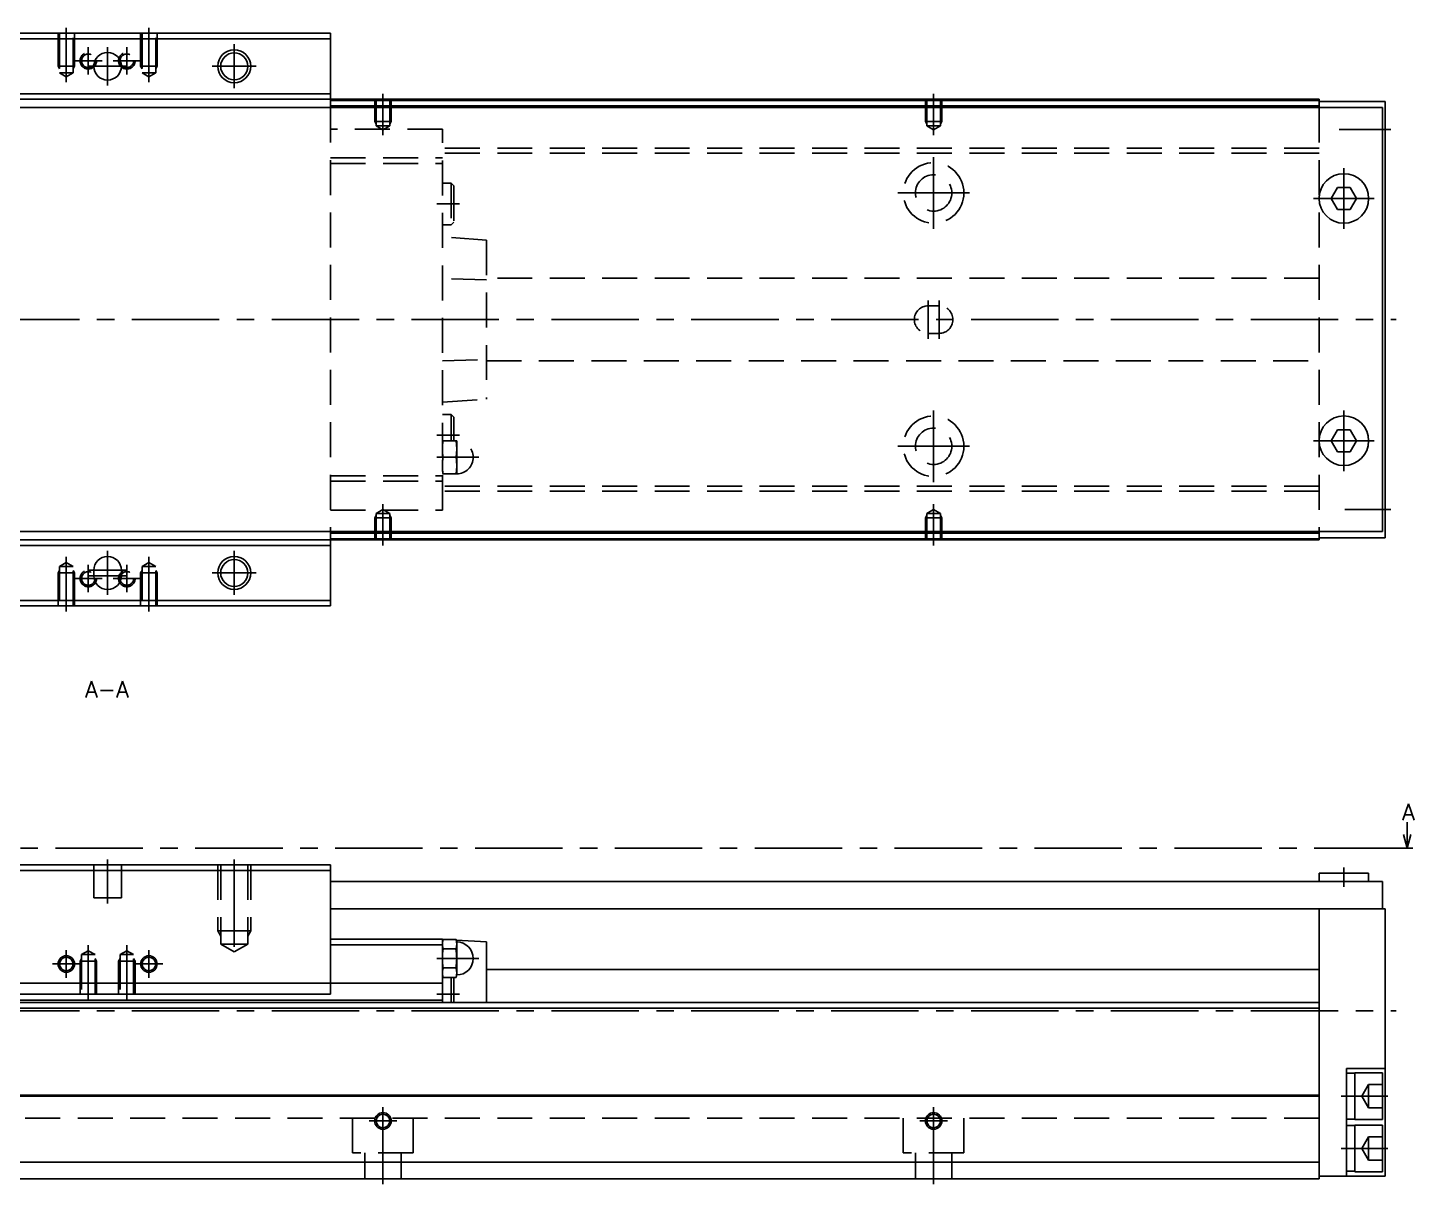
# Model space of a CAD drawing. Extents: x -2 to 836, y -8 to 354.
# Drawn here: x 584.2 to 836, y 9 to 219 of the extents above; entities that cross this region are included whole.
import ezdxf

# ---------------------------------------------------------------- set-up
doc = ezdxf.new("R2010")
doc.units = 0
doc.header["$LTSCALE"] = 0.5
doc.linetypes.add('CENTER', pattern=[50.8, 31.75, -6.35, 6.35, -6.35])
doc.linetypes.add('DASHED', pattern=[19.05, 12.7, -6.35])
for name, color, linetype in [('MSM_CENTER', 1, 'CENTER'), ('MSM_CONTINUOUS', 7, 'CONTINUOUS'), ('MSM_DASHED', 4, 'DASHED'), ('MSM_NARROW', 5, 'CONTINUOUS'), ('MSM_PART_NUMBER', 7, 'CONTINUOUS')]:
    doc.layers.add(name, color=color, linetype=linetype)
doc.styles.get("Standard").update_dxf_attribs({"font": 'txt.shx', "height": 3, "bigfont": 'bigfont.shx'})

msp = doc.modelspace()

# ---------------------------------------------------------------- linework, layer by layer
at = {"layer": 'MSM_CENTER'}
for p, q in [((591.17, 219), (591.17, 209.09)), ((606.17, 219), (606.17, 209.09)), ((595.17, 215.5), (595.17, 210.5)), ((598.67, 215.5), (598.67, 208.5)), ((602.17, 215.5), (602.17, 210.5)), ((621.67, 216), (621.67, 208)), ((592.67, 213), (597.67, 213)), ((595.17, 212), (602.17, 212)), ((599.67, 213), (604.67, 213)), ((617.67, 212), (625.67, 212)), ((648.67, 199.49), (648.67, 207)), ((748.67, 199.49), (748.67, 207)), ((822.34, 200.5), (831.67, 200.5)), ((748.67, 182.5), (748.67, 195.5)), ((823.17, 182.5), (823.17, 193.5)), ((742.17, 189), (755.17, 189)), ((658.47, 187), (662.57, 187)), ((817.67, 188), (828.67, 188)), ((747.67, 162.5), (747.67, 169.5)), ((749.67, 162.5), (749.67, 169.5)), ((323.67, 166), (832.67, 166)), ((748.67, 136.5), (748.67, 149.5)), ((823.17, 138.5), (823.17, 149.5)), ((658.47, 145), (662.57, 145)), ((817.67, 144), (828.67, 144)), ((742.17, 143), (755.17, 143)), ((658.47, 141), (666.07, 141)), ((648.67, 125), (648.67, 132.51)), ((748.67, 125), (748.67, 132.51)), ((823.34, 131.5), (831.67, 131.5)), ((598.67, 124), (598.67, 116)), ((621.67, 124), (621.67, 116)), ((591.17, 122.91), (591.17, 113)), ((595.17, 121.5), (595.17, 116.5)), ((602.17, 121.5), (602.17, 116.5)), ((606.17, 122.91), (606.17, 113)), ((592.67, 119), (597.67, 119)), ((595.17, 120.5), (602.17, 120.5)), ((595.17, 119.5), (602.17, 119.5)), ((599.67, 119), (604.67, 119)), ((617.67, 120), (625.67, 120)), ((833.67, 70), (320.67, 70)), ((598.67, 68), (598.67, 60)), ((621.67, 68), (621.67, 50.18)), ((823.17, 66.5), (823.17, 63)), ((591.17, 46.5), (591.17, 51.5)), ((595.17, 52.41), (595.17, 42.5)), ((602.17, 52.41), (602.17, 42.5)), ((606.17, 46.5), (606.17, 51.5)), ((588.67, 49), (593.67, 49)), ((603.67, 49), (608.67, 49)), ((666.07, 50), (658.47, 50)), ((662.57, 43.5), (658.47, 43.5)), ((323.67, 40.5), (832.67, 40.5)), ((648.67, 23), (648.67, 9)), ((748.67, 23), (748.67, 9)), ((822.67, 25), (831.17, 25)), ((646.17, 20.5), (651.17, 20.5)), ((746.17, 20.5), (751.17, 20.5)), ((822.67, 15.5), (831.17, 15.5))]:
    msp.add_line(p, q, dxfattribs=at)
at = {"layer": 'MSM_CONTINUOUS'}
for p, q in [((558.17, 218), (639.17, 218)), ((558.17, 217), (639.17, 217)), ((639.17, 204.5), (639.17, 218)), ((558.17, 207), (639.17, 207)), ((830.17, 204.5), (365.17, 204.5)), ((818.67, 206), (378.67, 206)), ((558.17, 206), (639.17, 206)), ((818.67, 205.8), (639.17, 205.8)), ((818.67, 204.8), (639.17, 204.8)), ((818.67, 206), (818.67, 204.5)), ((830.67, 205.6), (818.67, 205.6)), ((830.17, 204.5), (830.17, 127.5)), ((830.67, 205.6), (830.67, 126.4)), ((822.01, 190), (820.86, 188)), ((824.32, 190), (822.01, 190)), ((825.48, 188), (824.32, 190)), ((820.86, 188), (822.01, 186)), ((824.32, 186), (825.48, 188)), ((822.01, 186), (824.32, 186)), ((822.01, 146), (820.86, 144)), ((820.86, 144), (822.01, 142)), ((824.32, 146), (822.01, 146)), ((825.48, 144), (824.32, 146)), ((824.32, 142), (825.48, 144)), ((822.01, 142), (824.32, 142)), ((830.17, 127.5), (365.17, 127.5)), ((818.67, 126), (378.67, 126)), ((558.17, 126), (639.17, 126)), ((639.17, 114), (639.17, 127.5)), ((818.67, 127.2), (639.17, 127.2)), ((818.67, 126.2), (639.17, 126.2)), ((818.67, 127.5), (818.67, 126)), ((830.67, 126.4), (818.67, 126.4)), ((558.17, 125), (639.17, 125)), ((596.17, 120.5), (596.17, 119.5)), ((601.17, 119.5), (601.17, 120.5)), ((558.17, 115), (639.17, 115)), ((558.17, 114), (639.17, 114)), ((834.67, 70), (834.67, 74.73)), ((834.67, 70), (834, 72.5)), ((835.34, 72.5), (834.67, 70)), ((833.67, 70), (835.67, 70)), ((558.17, 67), (639.17, 67)), ((558.17, 66), (639.17, 66)), ((639.17, 43.5), (639.17, 67)), ((818.67, 65.5), (827.67, 65.5)), ((818.67, 65.5), (818.67, 64)), ((827.67, 64), (827.67, 65.5)), ((830.17, 64), (639.17, 64)), ((830.17, 64), (830.17, 59)), ((830.67, 59), (639.17, 59)), ((818.67, 59), (818.67, 10)), ((830.67, 59), (830.67, 10.5)), ((639.17, 53.5), (659.47, 53.5)), ((659.47, 53.5), (660.04, 53.46)), ((659.47, 53.5), (659.47, 42)), ((659.59, 53.46), (659.47, 53)), ((659.59, 53.46), (661.94, 53.46)), ((662.07, 53), (661.94, 53.46)), ((661.97, 53.34), (667.47, 53)), ((662.07, 47), (662.07, 53)), ((667.47, 53), (667.47, 42)), ((639.17, 52.5), (659.47, 52.5)), ((659.47, 52.41), (659.47, 52.6)), ((659.59, 51.73), (661.94, 51.73)), ((659.59, 48.27), (661.94, 48.27)), ((818.67, 48), (667.47, 48)), ((537.87, 45.5), (659.47, 45.5)), ((659.47, 47), (659.59, 46.54)), ((659.59, 46.54), (661.94, 46.54)), ((661.07, 46.54), (661.07, 42)), ((661.57, 46.54), (661.57, 42)), ((661.94, 46.54), (662.07, 47)), ((558.17, 43.5), (639.17, 43.5)), ((818.67, 42), (378.67, 42)), ((818.67, 41), (378.67, 41)), ((537.87, 42.4), (659.47, 42.4)), ((823.67, 30), (823.67, 10.5)), ((830.67, 30), (823.67, 30)), ((825.17, 29.15), (823.67, 29.15)), ((830.17, 29.25), (825.17, 29.25)), ((825.17, 29.25), (825.17, 20.75)), ((830.17, 29.25), (830.17, 20.75)), ((818.67, 25.2), (378.67, 25.2)), ((818.67, 25), (378.67, 25)), ((823.67, 20.85), (825.17, 20.85)), ((825.17, 20.75), (830.17, 20.75)), ((825.17, 19.65), (823.67, 19.65)), ((825.17, 19.75), (825.17, 11.25)), ((830.17, 19.75), (825.17, 19.75)), ((830.17, 19.75), (830.17, 11.25)), ((818.67, 13), (378.67, 13)), ((818.67, 10.5), (830.67, 10.5)), ((823.67, 11.35), (825.17, 11.35)), ((825.17, 11.25), (830.17, 11.25)), ((818.67, 10), (378.67, 10))]:
    msp.add_line(p, q, dxfattribs=at)
for centre, radius in [((598.67, 212), 2.5), ((621.67, 212), 2.46), ((823.17, 188), 4.5), ((823.17, 144), 4.5), ((621.67, 120), 2.46), ((591.17, 49), 1.23), ((606.17, 49), 1.23), ((648.67, 20.5), 1.23), ((748.67, 20.5), 1.23)]:
    msp.add_circle(centre, radius, dxfattribs=at)
for centre, radius, start, end in [((598.67, 120.5), 2.5, 0, 180), ((598.67, 119.5), 2.5, 180, 0), ((662.51, 52.6), 3.04, 163.452, 196.548), ((658.99, 52.6), 3.08, 343.6571, 16.3429), ((662.07, 50), 3, 270, 90), ((671.59, 50), 12.12, 171.7868, 188.2132), ((649.94, 50), 12.12, 351.7868, 8.2132), ((662.54, 47.4), 3.08, 163.6571, 196.3429), ((658.99, 47.4), 3.08, 343.6571, 16.3429)]:
    msp.add_arc(centre, radius, start, end, dxfattribs=at)
at = {"layer": 'MSM_DASHED'}
for p, q in [((589.67, 218), (589.67, 212)), ((589.94, 218), (589.94, 210.8)), ((592.4, 210.8), (592.4, 218)), ((592.67, 218), (592.67, 212)), ((604.67, 218), (604.67, 212)), ((604.94, 218), (604.94, 210.8)), ((607.4, 210.8), (607.4, 218)), ((607.67, 218), (607.67, 212)), ((592.67, 212), (589.67, 212)), ((589.94, 211.53), (589.67, 212)), ((592.4, 211.53), (592.67, 212)), ((607.67, 212), (604.67, 212)), ((604.94, 211.53), (604.67, 212)), ((607.4, 211.53), (607.67, 212)), ((589.94, 210.8), (592.4, 210.8)), ((589.94, 210.8), (591.17, 210.09)), ((591.17, 210.09), (592.4, 210.8)), ((604.94, 210.8), (607.4, 210.8)), ((604.94, 210.8), (606.17, 210.09)), ((606.17, 210.09), (607.4, 210.8)), ((639.17, 204.5), (639.17, 127.5)), ((647.17, 206), (647.17, 202)), ((647.44, 206), (647.44, 201.2)), ((649.9, 201.2), (649.9, 206)), ((650.17, 206), (650.17, 202)), ((747.17, 206), (747.17, 202)), ((747.44, 206), (747.44, 201.2)), ((749.9, 201.2), (749.9, 206)), ((750.17, 206), (750.17, 202)), ((818.67, 204.5), (818.67, 127.5)), ((647.17, 202), (650.17, 202)), ((647.44, 201.53), (647.17, 202)), ((649.9, 201.53), (650.17, 202)), ((747.17, 202), (750.17, 202)), ((747.44, 201.53), (747.17, 202)), ((749.9, 201.53), (750.17, 202)), ((659.47, 200.6), (639.17, 200.6)), ((647.44, 201.2), (649.9, 201.2)), ((647.44, 201.2), (648.67, 200.49)), ((648.67, 200.49), (649.9, 201.2)), ((659.47, 131.4), (659.47, 200.6)), ((747.44, 201.2), (749.9, 201.2)), ((747.44, 201.2), (748.67, 200.49)), ((748.67, 200.49), (749.9, 201.2)), ((818.67, 197.15), (659.47, 197.15)), ((639.17, 195.35), (659.47, 195.35)), ((639.17, 194.35), (659.47, 194.35)), ((818.67, 196.25), (659.47, 196.25)), ((661.07, 190.8), (659.47, 190.8)), ((661.57, 190.3), (661.07, 190.8)), ((661.07, 190.8), (661.07, 183.2)), ((661.57, 190.3), (661.57, 183.7)), ((659.47, 183.2), (661.07, 183.2)), ((661.07, 183.2), (661.57, 183.7)), ((667.47, 180.44), (659.47, 181)), ((667.47, 180.44), (667.47, 151.56)), ((667.47, 173.23), (659.47, 173.48)), ((818.67, 173.5), (667.47, 173.5)), ((749.67, 168.5), (747.67, 168.5)), ((747.67, 163.5), (749.67, 163.5)), ((659.47, 158.52), (667.47, 158.77)), ((667.47, 158.5), (818.67, 158.5)), ((659.47, 151), (667.47, 151.56)), ((661.07, 148.8), (659.47, 148.8)), ((661.57, 148.3), (661.07, 148.8)), ((661.07, 148.8), (661.07, 144)), ((661.57, 148.3), (661.57, 144)), ((662.07, 144), (659.47, 144)), ((662.07, 138), (662.07, 144)), ((659.59, 141), (661.94, 141)), ((639.17, 137.65), (659.47, 137.65)), ((639.17, 136.65), (659.47, 136.65)), ((659.47, 138), (662.07, 138)), ((818.67, 135.75), (659.47, 135.75)), ((818.67, 134.85), (659.47, 134.85)), ((639.17, 131.4), (659.47, 131.4)), ((648.67, 131.51), (647.44, 130.8)), ((649.9, 130.8), (648.67, 131.51)), ((748.67, 131.51), (747.44, 130.8)), ((749.9, 130.8), (748.67, 131.51)), ((647.44, 130.47), (647.17, 130)), ((647.17, 130), (650.17, 130)), ((647.17, 126), (647.17, 130)), ((647.44, 130.8), (649.9, 130.8)), ((647.44, 130.8), (647.44, 126)), ((649.9, 126), (649.9, 130.8)), ((649.9, 130.47), (650.17, 130)), ((650.17, 126), (650.17, 130)), ((747.44, 130.47), (747.17, 130)), ((747.17, 130), (750.17, 130)), ((747.17, 126), (747.17, 130)), ((747.44, 130.8), (749.9, 130.8)), ((747.44, 130.8), (747.44, 126)), ((749.9, 126), (749.9, 130.8)), ((749.9, 130.47), (750.17, 130)), ((750.17, 126), (750.17, 130)), ((591.17, 121.91), (589.94, 121.2)), ((592.4, 121.2), (589.94, 121.2)), ((589.94, 121.2), (589.94, 114)), ((592.4, 121.2), (591.17, 121.91)), ((592.4, 114), (592.4, 121.2)), ((606.17, 121.91), (604.94, 121.2)), ((607.4, 121.2), (604.94, 121.2)), ((604.94, 121.2), (604.94, 114)), ((607.4, 121.2), (606.17, 121.91)), ((607.4, 114), (607.4, 121.2)), ((589.94, 120.47), (589.67, 120)), ((592.67, 120), (589.67, 120)), ((589.67, 114), (589.67, 120)), ((592.4, 120.47), (592.67, 120)), ((592.67, 114), (592.67, 120)), ((604.94, 120.47), (604.67, 120)), ((607.67, 120), (604.67, 120)), ((604.67, 114), (604.67, 120)), ((607.4, 120.47), (607.67, 120)), ((607.67, 114), (607.67, 120)), ((596.17, 67), (596.17, 61)), ((601.17, 61), (601.17, 67)), ((618.67, 67), (618.67, 55)), ((619.21, 67), (619.21, 52.6)), ((624.12, 67), (624.12, 52.6)), ((624.67, 67), (624.67, 55)), ((601.17, 61), (596.17, 61)), ((618.67, 55), (624.67, 55)), ((618.67, 55), (619.21, 54.06)), ((624.67, 55), (624.12, 54.06)), ((595.17, 51.41), (593.94, 50.7)), ((593.94, 50.7), (593.94, 43.5)), ((593.94, 50.7), (596.4, 50.7)), ((596.4, 50.7), (595.17, 51.41)), ((596.4, 43.5), (596.4, 50.7)), ((602.17, 51.41), (600.94, 50.7)), ((600.94, 50.7), (600.94, 43.5)), ((600.94, 50.7), (603.4, 50.7)), ((603.4, 50.7), (602.17, 51.41)), ((603.4, 43.5), (603.4, 50.7)), ((619.21, 52.6), (624.12, 52.6)), ((619.21, 52.6), (621.67, 51.18)), ((624.12, 52.6), (621.67, 51.18)), ((593.94, 49.97), (593.67, 49.5)), ((596.67, 49.5), (593.67, 49.5)), ((593.67, 43.5), (593.67, 49.5)), ((596.4, 49.97), (596.67, 49.5)), ((596.67, 43.5), (596.67, 49.5)), ((600.94, 49.97), (600.67, 49.5)), ((603.67, 49.5), (600.67, 49.5)), ((600.67, 43.5), (600.67, 49.5)), ((603.4, 49.97), (603.67, 49.5)), ((603.67, 43.5), (603.67, 49.5)), ((827.67, 27.12), (826.44, 25)), ((830.17, 27.12), (827.67, 27.12)), ((827.67, 22.88), (827.67, 27.12)), ((827.67, 22.88), (826.44, 25)), ((827.67, 25), (830.17, 25)), ((830.17, 22.88), (827.67, 22.88)), ((818.67, 21), (378.67, 21)), ((643.17, 21), (643.17, 14.7)), ((654.17, 14.7), (654.17, 21)), ((743.17, 21), (743.17, 14.7)), ((754.17, 14.7), (754.17, 21)), ((827.67, 17.62), (826.44, 15.5)), ((827.67, 13.38), (826.44, 15.5)), ((827.67, 13.38), (827.67, 17.62)), ((830.17, 17.62), (827.67, 17.62)), ((827.67, 15.5), (830.17, 15.5)), ((654.17, 14.7), (643.17, 14.7)), ((645.37, 14.7), (645.37, 10)), ((651.97, 10), (651.97, 14.7)), ((754.17, 14.7), (743.17, 14.7)), ((745.37, 14.7), (745.37, 10)), ((751.97, 10), (751.97, 14.7)), ((830.17, 13.38), (827.67, 13.38))]:
    msp.add_line(p, q, dxfattribs=at)
for centre, radius in [((595.17, 213), 1.5), ((595.17, 213), 1.23), ((602.17, 213), 1.5), ((602.17, 213), 1.23), ((748.67, 189), 5.5), ((748.67, 189), 3.3), ((748.67, 143), 5.5), ((748.67, 143), 3.3), ((595.17, 119), 1.5), ((595.17, 119), 1.23), ((602.17, 119), 1.5), ((602.17, 119), 1.23)]:
    msp.add_circle(centre, radius, dxfattribs=at)
for centre, radius, start, end in [((747.67, 166), 2.5, 90, 270), ((749.67, 166), 2.5, 270, 90), ((668.57, 142.5), 9.11, 170.5216, 189.4784), ((652.96, 142.5), 9.11, 350.5216, 9.4784), ((662.07, 141), 3, 270, 90), ((668.57, 139.5), 9.11, 170.5216, 189.4784), ((652.96, 139.5), 9.11, 350.5216, 9.4784)]:
    msp.add_arc(centre, radius, start, end, dxfattribs=at)
at = {"layer": 'MSM_NARROW'}
msp.add_line((604.94, 211.53), (604.67, 212), dxfattribs=at)
for centre, radius in [((621.67, 212), 3), ((621.67, 120), 3), ((591.17, 49), 1.5), ((606.17, 49), 1.5), ((648.67, 20.5), 1.5), ((748.67, 20.5), 1.5)]:
    msp.add_circle(centre, radius, dxfattribs=at)

# ---------------------------------------------------------------- texts
at = {"layer": 'MSM_PART_NUMBER'}
for s, p in [('A-A', (594.56, 97.37)), ('A', (833.77, 75.1))]:
    msp.add_text(s, height=3, dxfattribs=at).set_placement(p)

doc.saveas('drawing.dxf')
